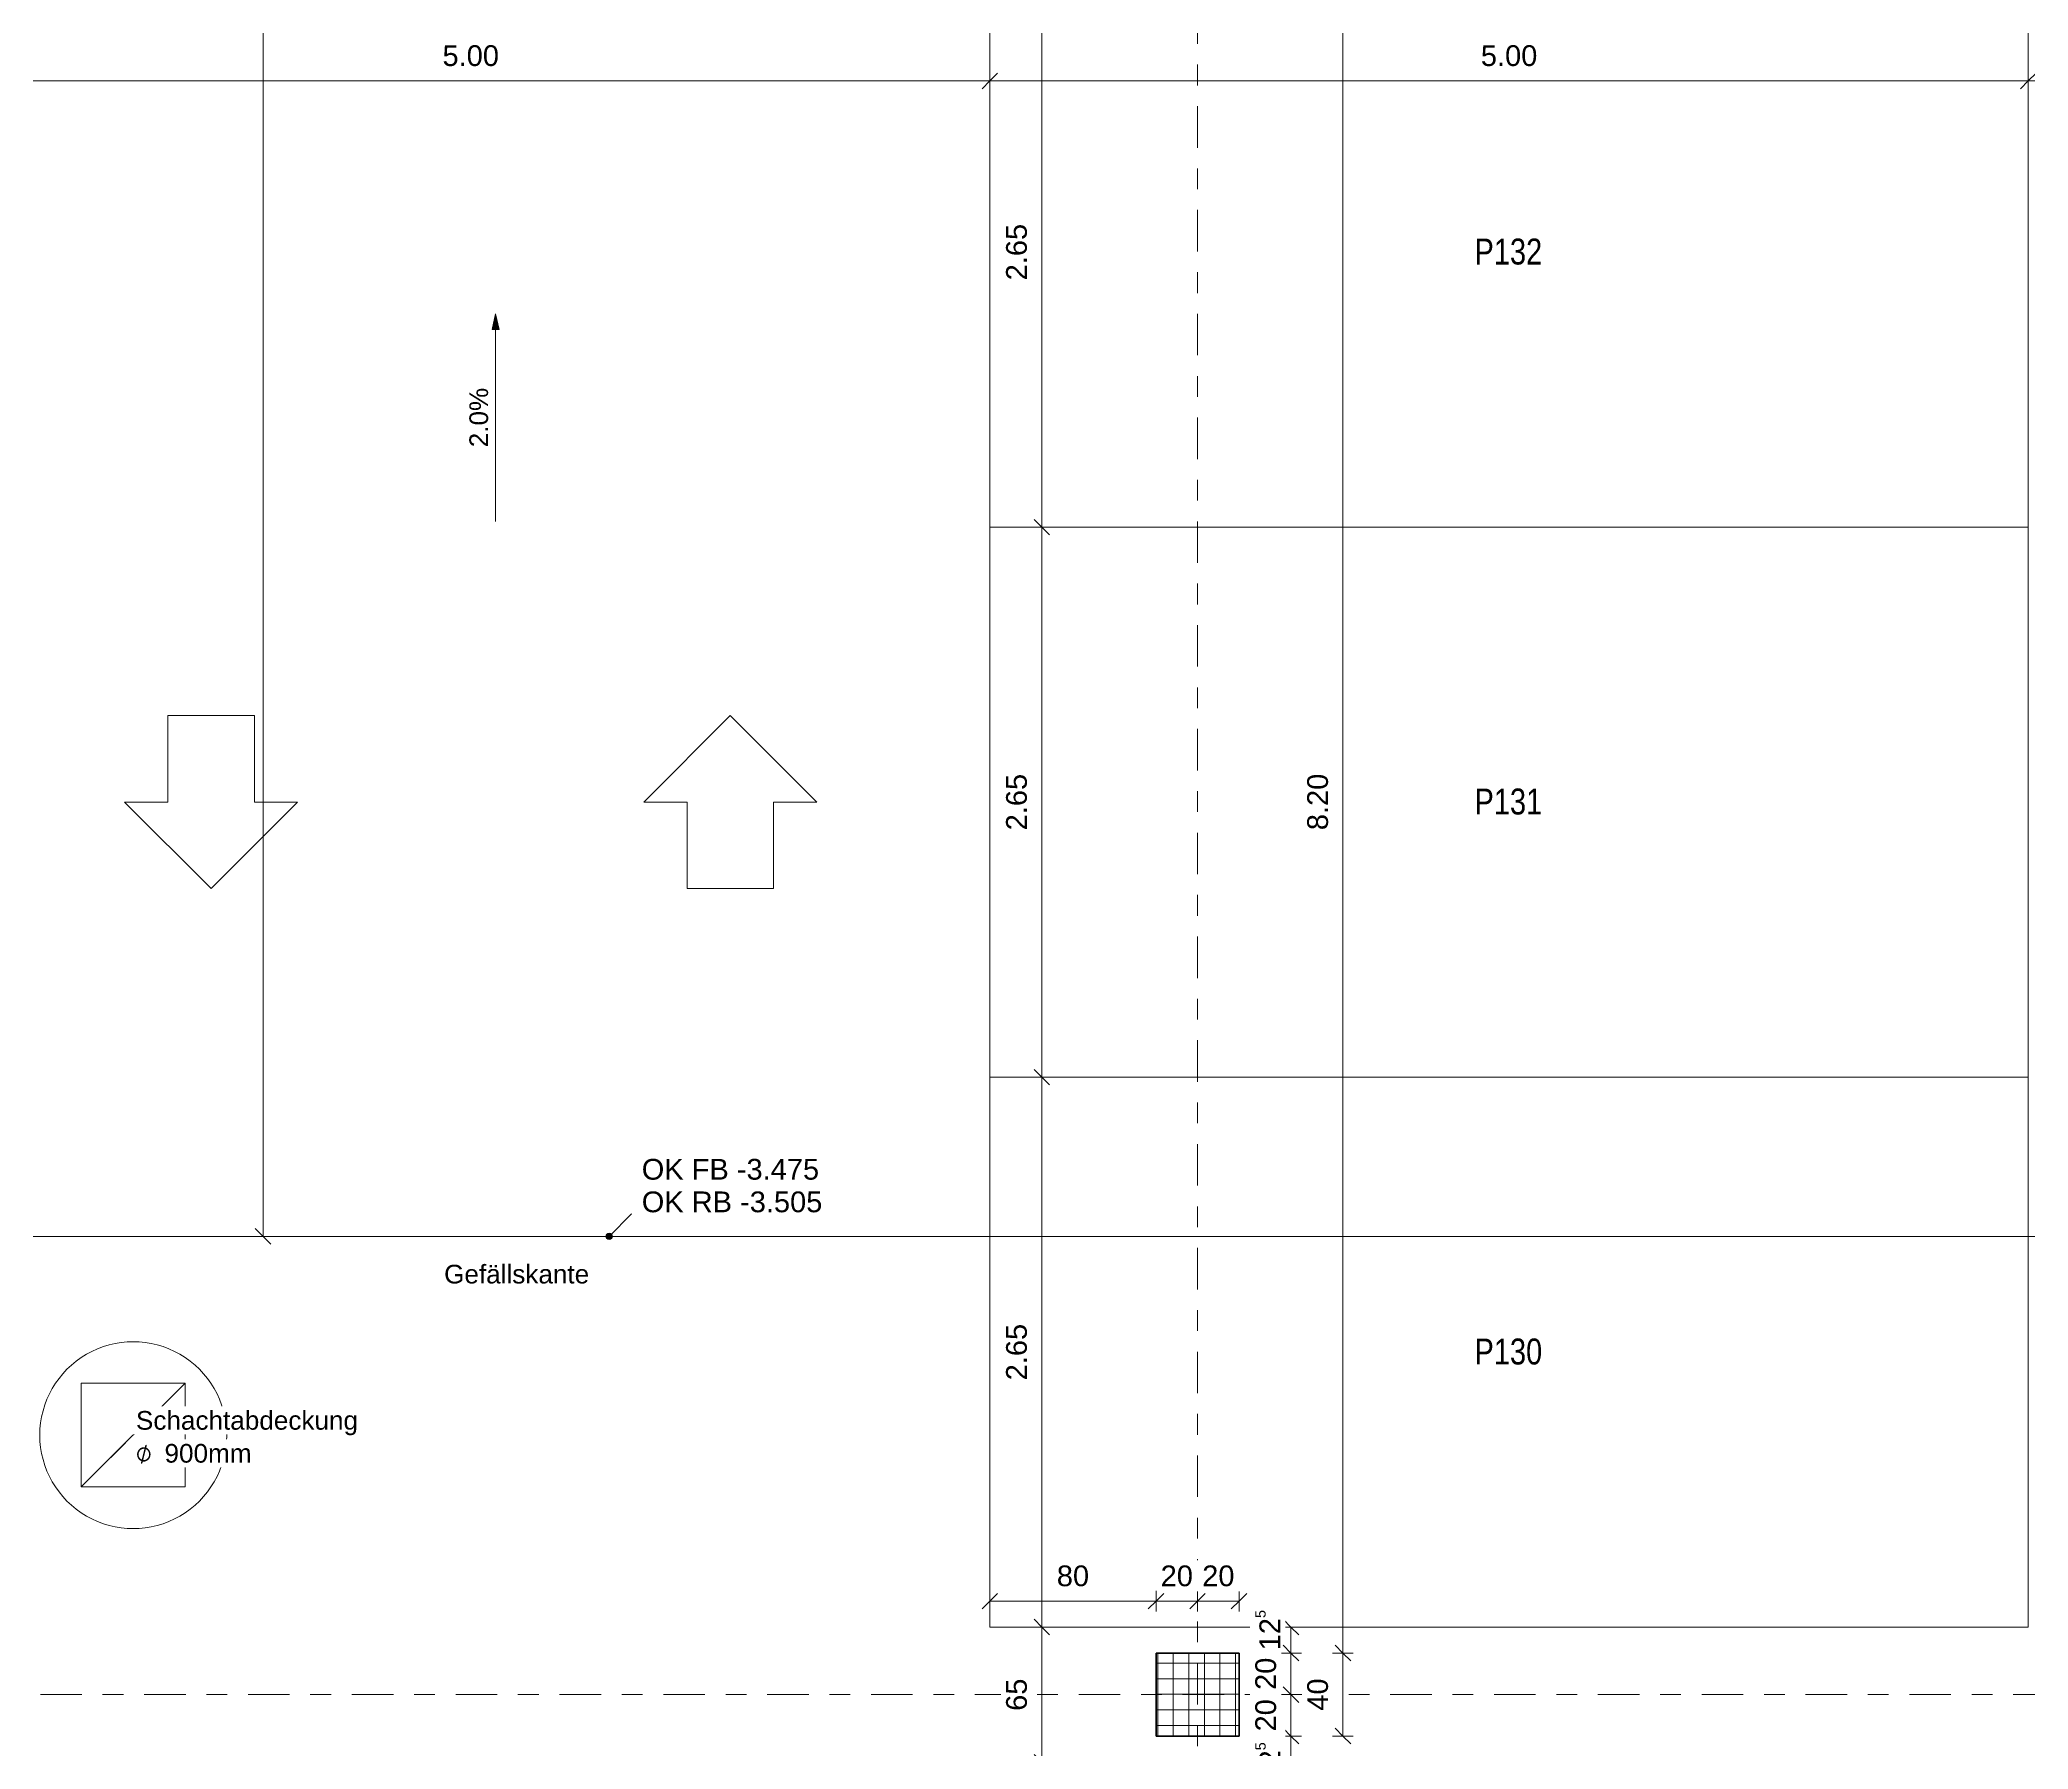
# Model space of a CAD drawing. Header units: metres. Extents: x -85.4 to -16.9, y -4 to 38.1.
# Drawn here: x -57.28 to -47.71, y 3.71 to 11.95 of the extents above; entities that cross this region are included whole.
import ezdxf

# ---------------------------------------------------------------- set-up
doc = ezdxf.new("R2010")
doc.units = ezdxf.units.M
doc.linetypes.add('_Rasterlinie_', pattern=[0.375, 0.2, -0.05, 0.075, -0.05])
doc.linetypes.add('Strichliert - Fein', pattern=[0.15, 0.1, -0.05])
for name, color, linetype, lineweight in [('A-____-____-DIMS', 7, 'Continuous', 5), ('A-____-____-DIMS-50', 7, 'Continuous', 5), ('A-DETL-GENF-OTLN', 7, 'Continuous', 9), ('A-FLOR-____-OTLN', 7, 'Continuous', 9), ('A-GENM-____-OTLN', 7, 'Continuous', 9), ('C-PRKG-____-IDEN', 7, 'Continuous', 5), ('C-PRKG-____-OTLN', 7, 'Continuous', 9), ('G-____-____-DIMS', 7, 'Continuous', 5), ('S-COLS-____-MCUT', 7, 'Continuous', 35), ('S-COLS-____-OTLN', 7, 'Continuous', 9), ('S-GRID-____-OTLN', 7, 'Continuous', 5), ('Text', 7, 'Continuous', 5)]:
    doc.layers.add(name, color=color, linetype=linetype, lineweight=lineweight)
doc.styles.add('Arial', font='arial.ttf', dxfattribs={"height": 0.09})
doc.styles.add('Arial_2', font='arial.ttf', dxfattribs={"height": 0.1})
doc.styles.add('Arial_3', font='arial.ttf', dxfattribs={"width": 0.8, "height": 0.125})
doc.styles.add('Segoe UI Symbol', font='seguisym.ttf', dxfattribs={"height": 0.09})
doc.dimstyles.new('SUB_Rohbau_fein', dxfattribs={"dimscale": 0.3048, "dimtxt": 0.102026, "dimasz": 0.246063, "dimexe": 0.164042, "dimexo": 0.0625, "dimgap": 0.123031, "dimtad": 1, "dimrnd": 0.005, "dimzin": 0, "dimdsep": 46, "dimtxsty": 'Arial_2', "dimblk1": 'OBLIQUE', "dimblk2": 'OBLIQUE', "dimsah": 1, "dimcen": 0.09, "dimazin": 0, "dimtfac": 1, "dimtdec": 4, "dimtix": 1, "dimtmove": 0, "dimatfit": 3, "dimfxl": 0.164042, "dimfxlon": 1, "dimtvp": 1, "dimtfill": 1, "dimtolj": 1, "dimtzin": 0, "dimarcsym": 2})
doc.dimstyles.new('SUB_Rohbau_fein_2', dxfattribs={"dimscale": 0.3048, "dimtxt": 0.102026, "dimasz": 0.246063, "dimexe": 0.164042, "dimexo": 0.0625, "dimgap": 0.123031, "dimtad": 1, "dimdec": 1, "dimlfac": 100, "dimrnd": 0.5, "dimdsep": 46, "dimtxsty": 'Arial_2', "dimblk1": 'OBLIQUE', "dimblk2": 'OBLIQUE', "dimsah": 1, "dimcen": 0.09, "dimazin": 0, "dimtfac": 1, "dimtdec": 4, "dimtix": 1, "dimtmove": 0, "dimatfit": 3, "dimfxl": 0.164042, "dimfxlon": 1, "dimtvp": 1, "dimtfill": 1, "dimtolj": 1, "dimtzin": 0, "dimarcsym": 2})
doc.dimstyles.new('SUB_Rohbau_fein_3', dxfattribs={"dimscale": 0.3048, "dimtxt": 0.102026, "dimasz": 0.246063, "dimexe": 0.164042, "dimexo": 0.0625, "dimgap": 0.123031, "dimtad": 1, "dimdec": 1, "dimlfac": 100, "dimrnd": 0.5, "dimdsep": 46, "dimtxsty": 'Arial_2', "dimblk1": 'OBLIQUE', "dimblk2": 'OBLIQUE', "dimsah": 1, "dimcen": 0.09, "dimazin": 0, "dimtfac": 1, "dimtdec": 4, "dimtix": 1, "dimtmove": 2, "dimatfit": 3, "dimfxl": 0.164042, "dimfxlon": 1, "dimtvp": 1, "dimtfill": 1, "dimtolj": 1, "dimtzin": 0, "dimarcsym": 2})

# ---------------------------------------------------------------- blocks, each defined once
blk = doc.blocks.new('PP_Parkplatz - 2650 x 5000-V7--01_UG_OK_FFB_AF_lo')
at = {"layer": 'C-PRKG-____-OTLN', "color": 253, "true_color": 0x999999}
for p, q in [((-47.708, 6.951), (-47.708, 4.3016)), ((-42.708, 6.951), (-47.708, 6.951)), ((-42.708, 6.951), (-47.708, 6.951)), ((-47.708, 6.951), (-47.708, 4.3015)), ((-47.708, 4.3016), (-47.708, 6.951)), ((-47.708, 6.951), (-42.708, 6.951)), ((-47.708, 6.951), (-47.708, 6.951)), ((-42.708, 6.951), (-42.708, 4.3016)), ((-42.708, 4.3015), (-42.708, 6.951)), ((-42.708, 6.951), (-42.708, 4.3016)), ((-42.708, 6.951), (-42.708, 6.951)), ((-42.708, 4.3016), (-47.708, 4.3016)), ((-42.708, 4.3016), (-47.708, 4.3016)), ((-47.708, 4.3015), (-47.708, 4.3016)), ((-47.708, 4.3015), (-42.708, 4.3015)), ((-42.708, 4.3015), (-42.708, 4.3016))]:
    blk.add_line(p, q, dxfattribs=at)
blk = doc.blocks.new('PP_Parkplatz - 2650 x 5000-V11--01_UG_OK_FFB_AF_lo')
at = {"layer": 'C-PRKG-____-OTLN', "color": 253, "true_color": 0x999999}
for p, q in [((-52.708, 9.6005), (-52.708, 6.9511)), ((-47.708, 9.6005), (-52.708, 9.6005)), ((-52.708, 9.6005), (-52.708, 9.6005)), ((-47.708, 6.9511), (-47.708, 9.6005)), ((-47.708, 9.6005), (-47.708, 9.6005)), ((-52.708, 6.9511), (-47.708, 6.9511)), ((-52.708, 6.951), (-52.708, 6.9511)), ((-47.708, 6.951), (-47.708, 6.9511))]:
    blk.add_line(p, q, dxfattribs=at)
blk = doc.blocks.new('Deckenöffnung rechteckig - DS-41847053--01_UG_OK_FFB_AF_lo')
at = {"layer": 'A-DETL-GENF-OTLN', "linetype": 'Strichliert - Fein'}
for p, q in [((-0.25, -0.25), (0.25, 0.25)), ((-0.25, -0.25), (-0.25, 0.25)), ((-0.25, 0.25), (0.25, 0.25)), ((0.25, -0.25), (0.25, 0.25)), ((0.25, -0.25), (-0.25, -0.25))]:
    blk.add_line(p, q, dxfattribs=at)
at = {"layer": 'A-DETL-GENF-OTLN'}
for p, q in [((-0.25, -0.25), (-0.25, 0.25)), ((-0.25, -0.25), (0.25, 0.25)), ((-0.25, 0.25), (0.25, 0.25)), ((0.25, -0.25), (0.25, 0.25)), ((0.25, -0.25), (-0.25, -0.25))]:
    blk.add_line(p, q, dxfattribs=at)
blk = doc.blocks.new('DE_Fahrtrichtung - DE_Fahrtrichtung-36192784--01_UG_OK_FFB_AF_lo')
at = {"layer": 'A-DETL-GENF-OTLN'}
for p, q in [((1.325, -0.8333), (0.9083, -1.25)), ((1.325, -1.0417), (1.325, -0.8333)), ((1.7417, -1.0417), (1.325, -1.0417)), ((1.7417, -1.4583), (1.7417, -1.0417)), ((0.9083, -1.25), (1.325, -1.6667)), ((1.325, -1.6667), (1.325, -1.4583)), ((1.325, -1.4583), (1.7417, -1.4583)), ((1.7417, -3.75), (1.325, -3.3333)), ((1.325, -3.3333), (1.325, -3.5417)), ((1.325, -3.5417), (0.9083, -3.5417)), ((0.9083, -3.5417), (0.9083, -3.9583)), ((1.325, -4.1667), (1.7417, -3.75)), ((0.9083, -3.9583), (1.325, -3.9583)), ((1.325, -3.9583), (1.325, -4.1667))]:
    blk.add_line(p, q, dxfattribs=at)
blk = doc.blocks.new('DIMBLOCK208--01_UG_OK_FFB_AF_lo')
at = {"layer": 'A-____-____-DIMS-50'}
for p, q in [((-51.258, 4.3016), (-51.2955, 4.3391)), ((-51.258, 4.3016), (-51.308, 4.3016)), ((-51.258, 4.1766), (-51.2955, 4.2141)), ((-51.258, 4.3016), (-51.258, 4.1766)), ((-51.258, 4.3016), (-51.2205, 4.2641)), ((-51.258, 4.3016), (-51.208, 4.3016)), ((-51.258, 4.1766), (-51.308, 4.1766)), ((-51.258, 4.1766), (-51.2205, 4.1391)), ((-51.258, 4.1766), (-51.208, 4.1766))]:
    blk.add_line(p, q, dxfattribs=at)
at = {"layer": 'A-____-____-DIMS-50', "color": 0, "insert": (-51.43, 4.1899), "char_height": 0.1, "width": 0.248525, "attachment_point": 1, "rotation": 90, "line_spacing_factor": 0.941778, "style": 'Arial_2', "bg_fill": 3, "box_fill_scale": 1.25, "bg_fill_color": 256, "bg_fill_true_color": 13158600, "bg_fill_transparency": 0}
blk.add_mtext('12\\A2\\H0.5x;\\S5^  ;\\H2x;', dxfattribs=at)
blk = doc.blocks.new('_Oblique')
at = {"color": 0, "linetype": 'ByBlock', "lineweight": -2}
blk.add_line((-0.5, -0.5), (0.5, 0.5), dxfattribs=at)
blk = doc.blocks.new('DIMBLOCK209--01_UG_OK_FFB_AF_lo')
at = {"layer": 'A-____-____-DIMS-50'}
for p, q in [((-51.258, 4.1766), (-51.2955, 4.2141)), ((-51.258, 4.1766), (-51.308, 4.1766)), ((-51.258, 4.1766), (-51.258, 3.9766)), ((-51.258, 4.1766), (-51.2205, 4.1391)), ((-51.258, 4.1766), (-51.208, 4.1766)), ((-51.258, 3.9766), (-51.308, 3.9766)), ((-51.258, 3.9766), (-51.2955, 4.0141)), ((-51.258, 3.9766), (-51.2205, 3.9391)), ((-51.258, 3.9766), (-51.208, 3.9766))]:
    blk.add_line(p, q, dxfattribs=at)
at = {"layer": 'A-____-____-DIMS-50', "color": 0, "insert": (-51.43, 3.999), "char_height": 0.1, "width": 0.186088, "attachment_point": 1, "rotation": 90, "line_spacing_factor": 0.941778, "style": 'Arial_2', "bg_fill": 3, "box_fill_scale": 1.25, "bg_fill_color": 256, "bg_fill_true_color": 13158600, "bg_fill_transparency": 0}
blk.add_mtext('20', dxfattribs=at)
blk = doc.blocks.new('DIMBLOCK210--01_UG_OK_FFB_AF_lo')
at = {"layer": 'A-____-____-DIMS-50'}
for p, q in [((-51.258, 3.9766), (-51.308, 3.9766)), ((-51.258, 3.9766), (-51.2955, 4.0141)), ((-51.258, 3.9766), (-51.258, 3.7766)), ((-51.258, 3.9766), (-51.2205, 3.9391)), ((-51.258, 3.9766), (-51.208, 3.9766)), ((-51.258, 3.7766), (-51.308, 3.7766)), ((-51.258, 3.7766), (-51.2955, 3.8141)), ((-51.258, 3.7766), (-51.2205, 3.7391)), ((-51.258, 3.7766), (-51.208, 3.7766))]:
    blk.add_line(p, q, dxfattribs=at)
at = {"layer": 'A-____-____-DIMS-50', "color": 0, "insert": (-51.43, 3.799), "char_height": 0.1, "width": 0.186088, "attachment_point": 1, "rotation": 90, "line_spacing_factor": 0.941778, "style": 'Arial_2', "bg_fill": 3, "box_fill_scale": 1.25, "bg_fill_color": 256, "bg_fill_true_color": 13158600, "bg_fill_transparency": 0}
blk.add_mtext('20', dxfattribs=at)
blk = doc.blocks.new('DIMBLOCK211--01_UG_OK_FFB_AF_lo')
at = {"layer": 'A-____-____-DIMS-50'}
for p, q in [((-51.258, 3.7766), (-51.308, 3.7766)), ((-51.258, 3.7766), (-51.2955, 3.8141)), ((-51.258, 3.7766), (-51.258, 3.6499)), ((-51.258, 3.7766), (-51.2205, 3.7391)), ((-51.258, 3.7766), (-51.208, 3.7766)), ((-51.258, 3.6499), (-51.308, 3.6499)), ((-51.258, 3.6499), (-51.2955, 3.6874)), ((-51.258, 3.6499), (-51.2205, 3.6124)), ((-51.258, 3.6499), (-51.208, 3.6499))]:
    blk.add_line(p, q, dxfattribs=at)
at = {"layer": 'A-____-____-DIMS-50', "color": 0, "insert": (-51.43, 3.5527), "char_height": 0.1, "width": 0.248525, "attachment_point": 1, "rotation": 90, "line_spacing_factor": 0.941778, "style": 'Arial_2', "bg_fill": 3, "box_fill_scale": 1.25, "bg_fill_color": 256, "bg_fill_true_color": 13158600, "bg_fill_transparency": 0}
blk.add_mtext('12\\A2\\H0.5x;\\S5^  ;\\H2x;', dxfattribs=at)
blk = doc.blocks.new('DIMBLOCK212--01_UG_OK_FFB_AF_lo')
at = {"layer": 'A-____-____-DIMS-50'}
for p, q in [((-51.708, 4.4266), (-51.7455, 4.3891)), ((-51.708, 4.4266), (-51.708, 4.4766)), ((-51.708, 4.4266), (-51.6705, 4.4641)), ((-51.508, 4.4266), (-51.708, 4.4266)), ((-51.708, 4.4266), (-51.708, 4.3766)), ((-51.508, 4.4266), (-51.5455, 4.3891)), ((-51.508, 4.4266), (-51.508, 4.4766)), ((-51.508, 4.4266), (-51.4705, 4.4641)), ((-51.508, 4.4266), (-51.508, 4.3766))]:
    blk.add_line(p, q, dxfattribs=at)
at = {"layer": 'A-____-____-DIMS-50', "color": 0, "insert": (-51.6856, 4.5986), "char_height": 0.1, "width": 0.186088, "attachment_point": 1, "line_spacing_factor": 0.941778, "style": 'Arial_2', "bg_fill": 3, "box_fill_scale": 1.25, "bg_fill_color": 256, "bg_fill_true_color": 13158600, "bg_fill_transparency": 0}
blk.add_mtext('20', dxfattribs=at)
blk = doc.blocks.new('DIMBLOCK213--01_UG_OK_FFB_AF_lo')
at = {"layer": 'A-____-____-DIMS-50'}
for p, q in [((-51.908, 4.4266), (-51.9455, 4.3891)), ((-51.908, 4.4266), (-51.908, 4.4766)), ((-51.908, 4.4266), (-51.8705, 4.4641)), ((-51.708, 4.4266), (-51.908, 4.4266)), ((-51.908, 4.4266), (-51.908, 4.3766)), ((-51.708, 4.4266), (-51.7455, 4.3891)), ((-51.708, 4.4266), (-51.708, 4.4766)), ((-51.708, 4.4266), (-51.6705, 4.4641)), ((-51.708, 4.4266), (-51.708, 4.3766))]:
    blk.add_line(p, q, dxfattribs=at)
at = {"layer": 'A-____-____-DIMS-50', "color": 0, "insert": (-51.8856, 4.5986), "char_height": 0.1, "width": 0.186088, "attachment_point": 1, "line_spacing_factor": 0.941778, "style": 'Arial_2', "bg_fill": 3, "box_fill_scale": 1.25, "bg_fill_color": 256, "bg_fill_true_color": 13158600, "bg_fill_transparency": 0}
blk.add_mtext('20', dxfattribs=at)
blk = doc.blocks.new('DIMBLOCK214--01_UG_OK_FFB_AF_lo')
at = {"layer": 'A-____-____-DIMS-50'}
for p, q in [((-52.708, 4.4266), (-52.7455, 4.3891)), ((-52.708, 4.4266), (-52.708, 4.4766)), ((-52.708, 4.4266), (-52.6705, 4.4641)), ((-51.908, 4.4266), (-52.708, 4.4266)), ((-52.708, 4.4266), (-52.708, 4.3766)), ((-51.908, 4.4266), (-51.9455, 4.3891)), ((-51.908, 4.4266), (-51.908, 4.4766)), ((-51.908, 4.4266), (-51.8705, 4.4641)), ((-51.908, 4.4266), (-51.908, 4.3766))]:
    blk.add_line(p, q, dxfattribs=at)
at = {"layer": 'A-____-____-DIMS-50', "color": 0, "insert": (-52.3856, 4.5986), "char_height": 0.1, "width": 0.186088, "attachment_point": 1, "line_spacing_factor": 0.941778, "style": 'Arial_2', "bg_fill": 3, "box_fill_scale": 1.25, "bg_fill_color": 256, "bg_fill_true_color": 13158600, "bg_fill_transparency": 0}
blk.add_mtext('80', dxfattribs=at)
blk = doc.blocks.new('DIMBLOCK243--01_UG_OK_FFB_AF_lo')
at = {"layer": 'A-____-____-DIMS-50'}
for p, q in [((-51.008, 4.1766), (-51.0455, 4.2141)), ((-51.008, 4.1766), (-51.058, 4.1766)), ((-51.008, 3.7766), (-51.008, 4.1766)), ((-51.008, 4.1766), (-50.9705, 4.1391)), ((-51.008, 4.1766), (-50.958, 4.1766)), ((-51.008, 3.7766), (-51.058, 3.7766)), ((-51.008, 3.7766), (-51.0455, 3.8141)), ((-51.008, 3.7766), (-50.9705, 3.7391)), ((-51.008, 3.7766), (-50.958, 3.7766))]:
    blk.add_line(p, q, dxfattribs=at)
at = {"layer": 'A-____-____-DIMS-50', "color": 0, "insert": (-51.18, 3.899), "char_height": 0.1, "width": 0.186088, "attachment_point": 1, "rotation": 90, "line_spacing_factor": 0.941778, "style": 'Arial_2', "bg_fill": 3, "box_fill_scale": 1.25, "bg_fill_color": 256, "bg_fill_true_color": 13158600, "bg_fill_transparency": 0}
blk.add_mtext('40', dxfattribs=at)
blk = doc.blocks.new('DIMBLOCK244--01_UG_OK_FFB_AF_lo')
at = {"layer": 'A-____-____-DIMS-50'}
for p, q in [((-51.008, 12.3766), (-51.058, 12.3766)), ((-51.008, 12.3766), (-51.0455, 12.4141)), ((-51.008, 4.1766), (-51.008, 12.3766)), ((-51.008, 12.3766), (-50.9705, 12.3391)), ((-51.008, 12.3766), (-50.958, 12.3766)), ((-51.008, 4.1766), (-51.0455, 4.2141)), ((-51.008, 4.1766), (-51.058, 4.1766)), ((-51.008, 4.1766), (-50.9705, 4.1391)), ((-51.008, 4.1766), (-50.958, 4.1766))]:
    blk.add_line(p, q, dxfattribs=at)
at = {"layer": 'A-____-____-DIMS-50', "color": 0, "insert": (-51.18, 8.1409), "char_height": 0.1, "width": 0.325653, "attachment_point": 1, "rotation": 90, "line_spacing_factor": 0.941778, "style": 'Arial_2', "bg_fill": 3, "box_fill_scale": 1.25, "bg_fill_color": 256, "bg_fill_true_color": 13158600, "bg_fill_transparency": 0}
blk.add_mtext('8.20', dxfattribs=at)
blk = doc.blocks.new('DIMBLOCK304--01_UG_OK_FFB_AF_lo')
at = {"layer": 'A-____-____-DIMS-50'}
for p, q in [((-57.708, 11.75), (-57.708, 11.8)), ((-57.708, 11.75), (-57.6705, 11.7875)), ((-52.708, 11.75), (-52.708, 11.8)), ((-52.708, 11.75), (-52.6705, 11.7875)), ((-57.708, 11.75), (-57.7455, 11.7125)), ((-57.708, 11.75), (-52.708, 11.75)), ((-57.708, 11.75), (-57.708, 11.7)), ((-52.708, 11.75), (-52.7455, 11.7125)), ((-52.708, 11.75), (-52.708, 11.7))]:
    blk.add_line(p, q, dxfattribs=at)
at = {"layer": 'A-____-____-DIMS-50', "color": 0, "insert": (-55.3437, 11.922), "char_height": 0.1, "width": 0.325653, "attachment_point": 1, "line_spacing_factor": 0.941778, "style": 'Arial_2', "bg_fill": 3, "box_fill_scale": 1.25, "bg_fill_color": 256, "bg_fill_true_color": 13158600, "bg_fill_transparency": 0}
blk.add_mtext('5.00', dxfattribs=at)
blk = doc.blocks.new('DIMBLOCK305--01_UG_OK_FFB_AF_lo')
at = {"layer": 'A-____-____-DIMS-50'}
for p, q in [((-52.708, 11.75), (-52.708, 11.8)), ((-52.708, 11.75), (-52.6705, 11.7875)), ((-47.708, 11.75), (-47.708, 11.8)), ((-47.708, 11.75), (-47.6705, 11.7875)), ((-52.708, 11.75), (-52.7455, 11.7125)), ((-52.708, 11.75), (-47.708, 11.75)), ((-52.708, 11.75), (-52.708, 11.7)), ((-47.708, 11.75), (-47.7455, 11.7125)), ((-47.708, 11.75), (-47.708, 11.7))]:
    blk.add_line(p, q, dxfattribs=at)
at = {"layer": 'A-____-____-DIMS-50', "color": 0, "insert": (-50.3437, 11.922), "char_height": 0.1, "width": 0.325653, "attachment_point": 1, "line_spacing_factor": 0.941778, "style": 'Arial_2', "bg_fill": 3, "box_fill_scale": 1.25, "bg_fill_color": 256, "bg_fill_true_color": 13158600, "bg_fill_transparency": 0}
blk.add_mtext('5.00', dxfattribs=at)
blk = doc.blocks.new('DIMBLOCK306--01_UG_OK_FFB_AF_lo')
at = {"layer": 'A-____-____-DIMS-50'}
for p, q in [((-47.708, 11.75), (-47.708, 11.8)), ((-47.708, 11.75), (-47.6705, 11.7875)), ((-42.708, 11.75), (-42.708, 11.8)), ((-42.708, 11.75), (-42.6705, 11.7875)), ((-47.708, 11.75), (-47.7455, 11.7125)), ((-47.708, 11.75), (-42.708, 11.75)), ((-47.708, 11.75), (-47.708, 11.7)), ((-42.708, 11.75), (-42.7455, 11.7125)), ((-42.708, 11.75), (-42.708, 11.7))]:
    blk.add_line(p, q, dxfattribs=at)
at = {"layer": 'A-____-____-DIMS-50', "color": 0, "insert": (-45.3437, 11.922), "char_height": 0.1, "width": 0.325653, "attachment_point": 1, "line_spacing_factor": 0.941778, "style": 'Arial_2', "bg_fill": 3, "box_fill_scale": 1.25, "bg_fill_color": 256, "bg_fill_true_color": 13158600, "bg_fill_transparency": 0}
blk.add_mtext('5.00', dxfattribs=at)
blk = doc.blocks.new('DIMBLOCK311--01_UG_OK_FFB_AF_lo')
at = {"layer": 'A-____-____-DIMS-50'}
for p, q in [((-52.458, 4.3016), (-52.4955, 4.3391)), ((-52.458, 4.3016), (-52.508, 4.3016)), ((-52.458, 3.6499), (-52.458, 4.3016)), ((-52.458, 4.3016), (-52.4205, 4.2641)), ((-52.458, 4.3016), (-52.408, 4.3016)), ((-52.458, 3.6499), (-52.508, 3.6499)), ((-52.458, 3.6499), (-52.4955, 3.6874)), ((-52.458, 3.6499), (-52.4205, 3.6124)), ((-52.458, 3.6499), (-52.408, 3.6499))]:
    blk.add_line(p, q, dxfattribs=at)
at = {"layer": 'A-____-____-DIMS-50', "color": 0, "insert": (-52.63, 3.8982), "char_height": 0.1, "width": 0.186088, "attachment_point": 1, "rotation": 90, "line_spacing_factor": 0.941778, "style": 'Arial_2', "bg_fill": 3, "box_fill_scale": 1.25, "bg_fill_color": 256, "bg_fill_true_color": 13158600, "bg_fill_transparency": 0}
blk.add_mtext('65', dxfattribs=at)
blk = doc.blocks.new('DIMBLOCK312--01_UG_OK_FFB_AF_lo')
at = {"layer": 'A-____-____-DIMS-50'}
for p, q in [((-52.458, 6.951), (-52.508, 6.951)), ((-52.458, 6.951), (-52.4955, 6.9885)), ((-52.458, 4.3016), (-52.458, 6.951)), ((-52.458, 6.951), (-52.4205, 6.9135)), ((-52.458, 6.951), (-52.408, 6.951)), ((-52.458, 4.3016), (-52.4955, 4.3391)), ((-52.458, 4.3016), (-52.508, 4.3016)), ((-52.458, 4.3016), (-52.4205, 4.2641)), ((-52.458, 4.3016), (-52.408, 4.3016))]:
    blk.add_line(p, q, dxfattribs=at)
at = {"layer": 'A-____-____-DIMS-50', "color": 0, "insert": (-52.63, 5.4906), "char_height": 0.1, "width": 0.325653, "attachment_point": 1, "rotation": 90, "line_spacing_factor": 0.941778, "style": 'Arial_2', "bg_fill": 3, "box_fill_scale": 1.25, "bg_fill_color": 256, "bg_fill_true_color": 13158600, "bg_fill_transparency": 0}
blk.add_mtext('2.65', dxfattribs=at)
blk = doc.blocks.new('DIMBLOCK313--01_UG_OK_FFB_AF_lo')
at = {"layer": 'A-____-____-DIMS-50'}
for p, q in [((-52.458, 9.6005), (-52.508, 9.6005)), ((-52.458, 9.6005), (-52.4955, 9.638)), ((-52.458, 6.951), (-52.458, 9.6005)), ((-52.458, 9.6005), (-52.4205, 9.563)), ((-52.458, 9.6005), (-52.408, 9.6005)), ((-52.458, 6.951), (-52.508, 6.951)), ((-52.458, 6.951), (-52.4955, 6.9885)), ((-52.458, 6.951), (-52.4205, 6.9135)), ((-52.458, 6.951), (-52.408, 6.951))]:
    blk.add_line(p, q, dxfattribs=at)
at = {"layer": 'A-____-____-DIMS-50', "color": 0, "insert": (-52.63, 8.1401), "char_height": 0.1, "width": 0.325653, "attachment_point": 1, "rotation": 90, "line_spacing_factor": 0.941778, "style": 'Arial_2', "bg_fill": 3, "box_fill_scale": 1.25, "bg_fill_color": 256, "bg_fill_true_color": 13158600, "bg_fill_transparency": 0}
blk.add_mtext('2.65', dxfattribs=at)
blk = doc.blocks.new('DIMBLOCK314--01_UG_OK_FFB_AF_lo')
at = {"layer": 'A-____-____-DIMS-50'}
for p, q in [((-52.458, 12.25), (-52.4955, 12.2875)), ((-52.458, 12.25), (-52.508, 12.25)), ((-52.458, 9.6005), (-52.458, 12.25)), ((-52.458, 12.25), (-52.4205, 12.2125)), ((-52.458, 12.25), (-52.408, 12.25)), ((-52.458, 9.6005), (-52.508, 9.6005)), ((-52.458, 9.6005), (-52.4955, 9.638)), ((-52.458, 9.6005), (-52.4205, 9.563)), ((-52.458, 9.6005), (-52.408, 9.6005))]:
    blk.add_line(p, q, dxfattribs=at)
at = {"layer": 'A-____-____-DIMS-50', "color": 0, "insert": (-52.63, 10.7896), "char_height": 0.1, "width": 0.325653, "attachment_point": 1, "rotation": 90, "line_spacing_factor": 0.941778, "style": 'Arial_2', "bg_fill": 3, "box_fill_scale": 1.25, "bg_fill_color": 256, "bg_fill_true_color": 13158600, "bg_fill_transparency": 0}
blk.add_mtext('2.65', dxfattribs=at)
blk = doc.blocks.new('DIMBLOCK363--01_UG_OK_FFB_AF_lo')
at = {"layer": 'A-____-____-DIMS-50'}
for p, q in [((-56.208, 29.8016), (-56.258, 29.8016)), ((-56.208, 29.8016), (-56.2455, 29.8391)), ((-56.208, 6.1841), (-56.208, 29.8016)), ((-56.208, 29.8016), (-56.1705, 29.7641)), ((-56.208, 29.8016), (-56.158, 29.8016)), ((-56.208, 6.1841), (-56.258, 6.1841)), ((-56.208, 6.1841), (-56.2455, 6.2216)), ((-56.208, 6.1841), (-56.1705, 6.1466)), ((-56.208, 6.1841), (-56.158, 6.1841))]:
    blk.add_line(p, q, dxfattribs=at)
at = {"layer": 'A-____-____-DIMS-50', "color": 0, "insert": (-56.38, 17.8184), "char_height": 0.1, "width": 0.418697, "attachment_point": 1, "rotation": 90, "line_spacing_factor": 0.941778, "style": 'Arial_2', "bg_fill": 3, "box_fill_scale": 1.25, "bg_fill_color": 256, "bg_fill_true_color": 13158600, "bg_fill_transparency": 0}
blk.add_mtext('23.62', dxfattribs=at)

msp = doc.modelspace()

# ---------------------------------------------------------------- hatches: boundary and pattern name
at = {"layer": 'G-____-____-DIMS'}
msp.add_hatch(color=256, dxfattribs=at).paths.add_polyline_path([(-55.0882, 10.6281), (-55.1048, 10.5531), (-55.0716, 10.5531)])
at = {"layer": 'G-____-____-DIMS', "lineweight": 9}
h = msp.add_hatch(color=256, dxfattribs=at)
edge = h.paths.add_edge_path()
edge.add_arc((-54.5411, 6.1841), 0.015, 0, 360)
at = {"layer": 'S-COLS-____-OTLN'}
h = msp.add_hatch(dxfattribs=at)
h.set_pattern_fill('FP_2', color=256, style=0, pattern_type=2)
h.set_pattern_definition([(0, (-1.5, -0.67223), (0, 0.075), []), (90, (-1.5, -0.67223), (-0.075, 5e-18), [])])
h.paths.add_polyline_path([(-51.908, 3.7766), (-51.508, 3.7766), (-51.508, 4.1766), (-51.908, 4.1766)])

# ---------------------------------------------------------------- linework, layer by layer
at = {"layer": 'A-FLOR-____-OTLN'}
msp.add_line((-32.708, 6.1841), (-67.708, 6.1841), dxfattribs=at)
for major_axis in [(0.45, 0), (-0.45, 0)]:
    msp.add_ellipse((-56.833, 5.2263), major_axis=major_axis, ratio=0.999794, start_param=0, end_param=3.141593, dxfattribs=at)
at = {"layer": 'A-GENM-____-OTLN'}
msp.add_line((-56.383, 5.2263), (-56.383, 5.2269), dxfattribs=at)
for major_axis in [(0.45, 0), (-0.45, 0)]:
    msp.add_ellipse((-56.833, 5.2263), major_axis=major_axis, ratio=0.999794, start_param=0, end_param=3.141593, dxfattribs=at)
at = {"layer": 'G-____-____-DIMS'}
for p, q in [((-55.0882, 10.6281), (-55.1048, 10.5531)), ((-55.1048, 10.5531), (-55.0716, 10.5531)), ((-55.0716, 10.5531), (-55.0882, 10.6281)), ((-54.5411, 6.1841), (-54.4334, 6.2918)), ((-54.4334, 6.2918), (-54.4354, 6.2918))]:
    msp.add_line(p, q, dxfattribs=at)
at = {"layer": 'G-____-____-DIMS', "lineweight": 9}
msp.add_circle((-54.5411, 6.1841), 0.015, dxfattribs=at)
at = {"layer": 'S-COLS-____-MCUT'}
for p, q in [((-51.508, 4.1766), (-51.908, 4.1766)), ((-51.908, 4.1766), (-51.908, 3.7766)), ((-51.508, 3.7766), (-51.508, 4.1766)), ((-51.908, 3.7766), (-51.508, 3.7766))]:
    msp.add_line(p, q, dxfattribs=at)
at = {"layer": 'S-GRID-____-OTLN', "color": 8, "linetype": '_Rasterlinie_', "true_color": 0x808080}
for p, q in [((-51.708, -3.5715), (-51.708, 33.6425)), ((-80.7802, 3.9766), (-33.0021, 3.9766))]:
    msp.add_line(p, q, dxfattribs=at)

# ---------------------------------------------------------------- block references
at = {"layer": 'A-DETL-GENF-OTLN', "rotation": 89.9999999999995}
msp.add_blockref('DE_Fahrtrichtung - DE_Fahrtrichtung-36192784--01_UG_OK_FFB_AF_lo', (-57.708, 6.9511), dxfattribs=at)
at = {"layer": 'A-GENM-____-OTLN'}
msp.add_blockref('Deckenöffnung rechteckig - DS-41847053--01_UG_OK_FFB_AF_lo', (-56.833, 5.2266), dxfattribs=at)
at = {"layer": 'C-PRKG-____-OTLN', "color": 253, "true_color": 0x999999}
for name, p in [('PP_Parkplatz - 2650 x 5000-V11--01_UG_OK_FFB_AF_lo', (0, 2.6495)), ('PP_Parkplatz - 2650 x 5000-V11--01_UG_OK_FFB_AF_lo', (0, 0)), ('PP_Parkplatz - 2650 x 5000-V7--01_UG_OK_FFB_AF_lo', (-5, 0))]:
    msp.add_blockref(name, p, dxfattribs=at)

# ---------------------------------------------------------------- texts
at = {"layer": 'G-____-____-DIMS', "insert": (-55.2143, 9.9853), "char_height": 0.09, "width": 0.342666, "attachment_point": 1, "rotation": 90, "line_spacing_factor": 0.941778, "style": 'Arial', "bg_fill": 3, "box_fill_scale": 1.25, "bg_fill_color": 256, "bg_fill_true_color": 13158600, "bg_fill_transparency": 0}
msp.add_mtext('2.0%', dxfattribs=at)
at = {"layer": 'G-____-____-DIMS', "insert": (-54.3843, 6.5572), "char_height": 0.1, "width": 1.039397, "attachment_point": 1, "line_spacing_factor": 0.941778, "style": 'Arial_2'}
msp.add_mtext('OK FB -3.475\\POK RB -3.505', dxfattribs=at)
at = {"layer": 'Text', "insert": (-55.3361, 6.0471), "char_height": 0.09, "width": 0.805696, "attachment_point": 1, "style": 'Arial', "bg_fill": 3, "box_fill_scale": 1.25, "bg_fill_color": 256, "bg_fill_true_color": 13158600, "bg_fill_transparency": 0}
msp.add_mtext('Gefällskante', dxfattribs=at)

# ---------------------------------------------------------------- next in the draw order: linework, layer by layer
at = {"layer": 'G-____-____-DIMS'}
msp.add_line((-55.0882, 9.6281), (-55.0882, 10.6281), dxfattribs=at)

# ---------------------------------------------------------------- next in the draw order: texts
at = {"layer": 'C-PRKG-____-IDEN', "char_height": 0.125, "width": 0.391223, "attachment_point": 1, "style": 'Arial_3', "bg_fill": 3, "box_fill_scale": 1.25, "bg_fill_color": 256, "bg_fill_true_color": 13158600, "bg_fill_transparency": 0}
for s, insert in [('P132', (-50.3746, 10.9907)), ('P131', (-50.3746, 8.3413)), ('P130', (-50.3746, 5.6918))]:
    msp.add_mtext(s, dxfattribs=dict(at, insert=insert))
at = {"layer": 'Text', "insert": (-56.8199, 5.3426), "char_height": 0.09, "width": 1.314768, "attachment_point": 1, "style": 'Arial', "bg_fill": 3, "box_fill_scale": 1.25, "bg_fill_color": 256, "bg_fill_true_color": 13158600, "bg_fill_transparency": 0}
msp.add_mtext('Schachtabdeckung ', dxfattribs=at)

# ---------------------------------------------------------------- next in the draw order: dimensions: what is measured, and where the dimension line sits
at = {"layer": 'A-____-____-DIMS'}
dim = msp.add_linear_dim(base=(-52.708, 11.75), p1=(-57.708, 11.8), p2=(-52.708, 11.8), dimstyle='SUB_Rohbau_fein', override={"dimpost": '<>', "dimfxl": 5}, dxfattribs=at)
dim.commit()
dim.dimension.update_dxf_attribs({"geometry": 'DIMBLOCK304--01_UG_OK_FFB_AF_lo', "text_midpoint": (-55.208, 11.8385)})
dim = msp.add_linear_dim(base=(-51.258, 4.1766), p1=(-51.208, 4.3016), p2=(-51.308, 4.1766), angle=90, text='\\A1;12\\Q;{\\A1;{\\H0.5x;\\S5^ ;}}', dimstyle='SUB_Rohbau_fein_3', override={"dimpost": '<>', "dimfxl": 0.160078}, dxfattribs=at)
dim.commit()
dim.dimension.update_dxf_attribs({"geometry": 'DIMBLOCK208--01_UG_OK_FFB_AF_lo', "text_midpoint": (-51.3634, 4.3141), "dimtype": 160, "text_rotation": 90})

# ---------------------------------------------------------------- next in the draw order: texts
at = {"layer": 'Text', "insert": (-56.8199, 5.1839), "char_height": 0.09, "width": 0.124262, "attachment_point": 1, "style": 'Segoe UI Symbol', "bg_fill": 3, "box_fill_scale": 1.25, "bg_fill_color": 256, "bg_fill_true_color": 13158600, "bg_fill_transparency": 0}
msp.add_mtext('\\fSegoe UI Symbol|b0|i0|c254|p34|;⌀', dxfattribs=at)

# ---------------------------------------------------------------- next in the draw order: dimensions: what is measured, and where the dimension line sits
at = {"layer": 'A-____-____-DIMS'}
for base, p1, p2, dimstyle, override, picture, middle in [((-56.208, 29.8016), (-56.258, 6.1841), (-56.258, 29.8016), 'SUB_Rohbau_fein', {"dimpost": '<>', "dimfxl": 23.6175}, 'DIMBLOCK363--01_UG_OK_FFB_AF_lo', (-56.2966, 17.9928)), ((-51.258, 3.9766), (-51.308, 4.1766), (-51.208, 3.9766), 'SUB_Rohbau_fein_2', {"dimpost": '<>', "dimfxl": 0.223607}, 'DIMBLOCK209--01_UG_OK_FFB_AF_lo', (-51.3466, 4.0766))]:
    dim = msp.add_linear_dim(base=base, p1=p1, p2=p2, angle=90, dimstyle=dimstyle, override=override, dxfattribs=at)
    dim.commit()
    dim.dimension.update_dxf_attribs({"geometry": picture, "text_midpoint": middle})
dim = msp.add_linear_dim(base=(-51.708, 4.4266), p1=(-51.508, 4.3766), p2=(-51.708, 4.3766), dimstyle='SUB_Rohbau_fein_2', override={"dimpost": '<>', "dimfxl": 0.2}, dxfattribs=at)
dim.commit()
dim.dimension.update_dxf_attribs({"geometry": 'DIMBLOCK212--01_UG_OK_FFB_AF_lo', "text_midpoint": (-51.608, 4.5151)})

# ---------------------------------------------------------------- next in the draw order: texts
at = {"layer": 'Text', "insert": (-56.7173, 5.1839), "char_height": 0.09, "width": 0.541139, "attachment_point": 1, "style": 'Arial', "bg_fill": 3, "box_fill_scale": 1.25, "bg_fill_color": 256, "bg_fill_true_color": 13158600, "bg_fill_transparency": 0}
msp.add_mtext(' 900mm', dxfattribs=at)

# ---------------------------------------------------------------- next in the draw order: dimensions: what is measured, and where the dimension line sits
at = {"layer": 'A-____-____-DIMS'}
dim = msp.add_linear_dim(base=(-51.908, 4.4266), p1=(-51.708, 4.3766), p2=(-51.908, 4.3766), dimstyle='SUB_Rohbau_fein_2', override={"dimpost": '<>', "dimfxl": 0.2}, dxfattribs=at)
dim.commit()
dim.dimension.update_dxf_attribs({"geometry": 'DIMBLOCK213--01_UG_OK_FFB_AF_lo', "text_midpoint": (-51.808, 4.5151)})
dim = msp.add_linear_dim(base=(-51.258, 3.7766), p1=(-51.208, 3.9766), p2=(-51.308, 3.7766), angle=90, dimstyle='SUB_Rohbau_fein_2', override={"dimpost": '<>', "dimfxl": 0.223607}, dxfattribs=at)
dim.commit()
dim.dimension.update_dxf_attribs({"geometry": 'DIMBLOCK210--01_UG_OK_FFB_AF_lo', "text_midpoint": (-51.3466, 3.8766)})

# ---------------------------------------------------------------- next in the draw order: dimensions: what is measured, and where the dimension line sits
dim = msp.add_linear_dim(base=(-52.708, 4.4266), p1=(-51.908, 4.3766), p2=(-52.708, 4.3766), dimstyle='SUB_Rohbau_fein_2', override={"dimpost": '<>', "dimfxl": 0.8}, dxfattribs=at)
dim.commit()
dim.dimension.update_dxf_attribs({"geometry": 'DIMBLOCK214--01_UG_OK_FFB_AF_lo', "text_midpoint": (-52.308, 4.5151)})
dim = msp.add_linear_dim(base=(-51.258, 3.6499), p1=(-51.308, 3.7766), p2=(-51.208, 3.6499), angle=90, text='\\A1;12\\Q;{\\A1;{\\H0.5x;\\S5^ ;}}', dimstyle='SUB_Rohbau_fein_3', override={"dimpost": '<>', "dimfxl": 0.161357}, dxfattribs=at)
dim.commit()
dim.dimension.update_dxf_attribs({"geometry": 'DIMBLOCK211--01_UG_OK_FFB_AF_lo', "text_midpoint": (-51.3634, 3.6769), "dimtype": 160, "text_rotation": 90})

# ---------------------------------------------------------------- next in the draw order: dimensions: what is measured, and where the dimension line sits
for base, p1, p2, override, picture, middle in [((-52.458, 4.3016), (-52.508, 3.6499), (-52.508, 4.3016), {"dimpost": '<>', "dimfxl": 0.651634}, 'DIMBLOCK311--01_UG_OK_FFB_AF_lo', (-52.5466, 3.9757)), ((-51.008, 4.1766), (-51.058, 3.7766), (-51.058, 4.1766), {"dimpost": '<>', "dimfxl": 0.4}, 'DIMBLOCK243--01_UG_OK_FFB_AF_lo', (-51.0966, 3.9766))]:
    dim = msp.add_linear_dim(base=base, p1=p1, p2=p2, angle=90, dimstyle='SUB_Rohbau_fein_2', override=override, dxfattribs=at)
    dim.commit()
    dim.dimension.update_dxf_attribs({"geometry": picture, "text_midpoint": middle})

# ---------------------------------------------------------------- next in the draw order: dimensions: what is measured, and where the dimension line sits
for base, p1, p2, override, picture, middle in [((-51.008, 12.3766), (-51.058, 4.1766), (-51.058, 12.3766), {"dimpost": '<>', "dimfxl": 8.200004}, 'DIMBLOCK244--01_UG_OK_FFB_AF_lo', (-51.0966, 8.2766)), ((-52.458, 6.951), (-52.508, 4.3016), (-52.508, 6.951), {"dimpost": '<>', "dimfxl": 2.649455}, 'DIMBLOCK312--01_UG_OK_FFB_AF_lo', (-52.5466, 5.6263))]:
    dim = msp.add_linear_dim(base=base, p1=p1, p2=p2, angle=90, dimstyle='SUB_Rohbau_fein', override=override, dxfattribs=at)
    dim.commit()
    dim.dimension.update_dxf_attribs({"geometry": picture, "text_midpoint": middle})

# ---------------------------------------------------------------- next in the draw order: dimensions: what is measured, and where the dimension line sits
dim = msp.add_linear_dim(base=(-47.708, 11.75), p1=(-52.708, 11.8), p2=(-47.708, 11.8), dimstyle='SUB_Rohbau_fein', override={"dimpost": '<>', "dimfxl": 5}, dxfattribs=at)
dim.commit()
dim.dimension.update_dxf_attribs({"geometry": 'DIMBLOCK305--01_UG_OK_FFB_AF_lo', "text_midpoint": (-50.208, 11.8385)})
dim = msp.add_linear_dim(base=(-52.458, 9.6005), p1=(-52.508, 6.951), p2=(-52.508, 9.6005), angle=90, dimstyle='SUB_Rohbau_fein', override={"dimpost": '<>', "dimfxl": 2.64951}, dxfattribs=at)
dim.commit()
dim.dimension.update_dxf_attribs({"geometry": 'DIMBLOCK313--01_UG_OK_FFB_AF_lo', "text_midpoint": (-52.5466, 8.2758)})

# ---------------------------------------------------------------- next in the draw order: dimensions: what is measured, and where the dimension line sits
dim = msp.add_linear_dim(base=(-52.458, 12.25), p1=(-52.508, 9.6005), p2=(-52.508, 12.25), angle=90, dimstyle='SUB_Rohbau_fein', override={"dimpost": '<>', "dimfxl": 2.649455}, dxfattribs=at)
dim.commit()
dim.dimension.update_dxf_attribs({"geometry": 'DIMBLOCK314--01_UG_OK_FFB_AF_lo', "text_midpoint": (-52.5466, 10.9253)})
dim = msp.add_linear_dim(base=(-42.708, 11.75), p1=(-47.708, 11.8), p2=(-42.708, 11.8), dimstyle='SUB_Rohbau_fein', override={"dimpost": '<>', "dimfxl": 5}, dxfattribs=at)
dim.commit()
dim.dimension.update_dxf_attribs({"geometry": 'DIMBLOCK306--01_UG_OK_FFB_AF_lo', "text_midpoint": (-45.208, 11.8385)})

doc.saveas('drawing.dxf')
